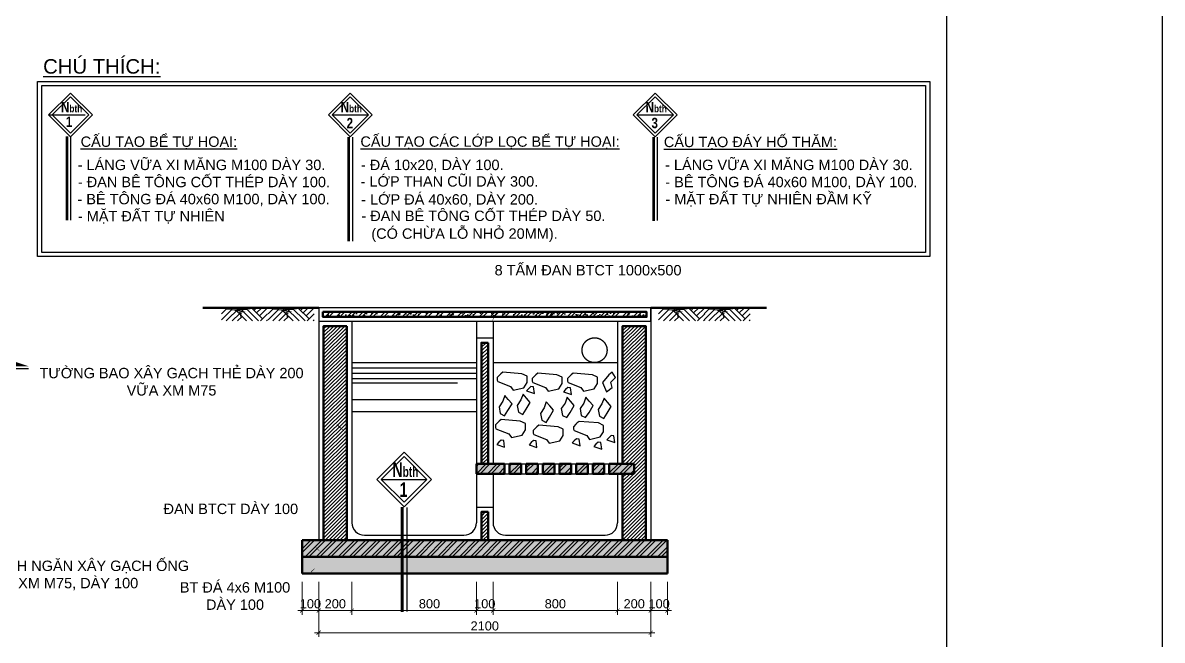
# Model space of a CAD drawing. Header units: millimetres. Extents: x 0 to 84000, y -29700 to 363007.
# Drawn here: x 56553 to 84000, y 14038 to 28916 of the extents above; entities that cross this region are included whole.
import ezdxf

# ---------------------------------------------------------------- set-up
doc = ezdxf.new("R2010")
doc.units = ezdxf.units.MM
doc.linetypes.add('DASHED', pattern=[19.05, 12.7, -6.35])
for name, color, linetype, lineweight in [('- Dims', 8, 'Continuous', 13), ('- Wall', 1, 'Continuous', 50), ('HACTH', 250, 'Continuous', 0), ('S-Text', 3, 'Continuous', 25)]:
    doc.layers.add(name, color=color, linetype=linetype, lineweight=lineweight)
doc.styles.add('R-Arial', font='arial.ttf')
doc.styles.add('Text 2.5', font='arial.ttf', dxfattribs={"width": 0.8, "height": 2.5})
doc.styles.add('TEXT1', font='VHELVEN.TTF', dxfattribs={"width": 0.7})
doc.dimstyles.new('SC-25-100', dxfattribs={"dimtxt": 220, "dimasz": 100, "dimexe": 100, "dimexo": 200, "dimgap": 50, "dimtad": 1, "dimdec": 0, "dimlfac": 0.25, "dimzin": 0, "dimdsep": 46, "dimtxsty": 'R-Arial', "dimblk": 'ARCHTICK', "dimcen": 0.5, "dimdle": 100, "dimclrd": 256, "dimclre": 256, "dimclrt": 4, "dimadec": 0, "dimazin": 0, "dimtfac": 1, "dimtdec": 0, "dimtix": 1, "dimtmove": 0, "dimatfit": 3, "dimfxl": 1, "dimtolj": 1, "dimtzin": 0, "dimlwd": -1, "dimlwe": -1, "dimarcsym": 0})
pattern_1 = [(45, (-11683.666, 127780.58), (-44.194174, 44.194174), [])]
pattern_2 = [(45, (-130483.67, 85780.58), (-132.58252, 132.58252), []), (45, (-130395.28, 85780.58), (-132.58252, 132.58252), [])]
pattern_3 = [(50, (-130483.67, 85780.58), (358.6301, -31.37607), [37.5, -412.5]), (355, (-130483.67, 85780.58), (-69.37567, 376.09607), [30, -330]), (100.4514, (-130453.78, 85777.97), (289.2547, 344.71977), [31.8701, -350.57106]), (46.1842, (-130483.67, 85880.6), (533.6205, -82.7595), [56.25, -618.75]), (96.6356, (-130439.2, 85873.7), (467.3314, 487.0589), [47.8051, -525.8565]), (351.1842, (-130483.67, 85880.6), (467.331, 487.0593), [45, -495]), (21, (-130433.67, 85855.58), (298.45353, -201.30945), [37.5, -412.5]), (326, (-130433.67, 85855.58), (121.65767, 362.575), [30, -330]), (71.4514, (-130408.8, 85838.8), (420.1113, 161.26525), [31.8701, -350.57106]), (37.5, (-130483.67, 85780.58), (6.07993, 166.44693), [0, -326, 0, -335, 0, -331.25]), (7.5, (-130483.67, 85780.58), (131.53477, 197.20586), [0, -191, 0, -318.5, 0, -126.25]), (327.5, (-130595.17, 85780.58), (266.91122, -11.27744), [0, -125, 0, -390, 0, -517.5]), (317.5, (-130645.17, 85780.58), (291.59308, 50.0525), [0, -162.5, 0, -259, 0, -367.5])]

# ---------------------------------------------------------------- blocks, each defined once
blk = doc.blocks.new('nendat')
at = {"color": 0, "ltscale": 5}
for p, q in [((144, 0), (0, -144)), ((72, 0), (0, -72)), ((216, 0), (58, -158)), ((216, -72), (130, -158)), ((180, -36), (302, -158)), ((247, -103), (192, -158)), ((216, 0), (374, -158)), ((288, 0), (446, -158)), ((360, 0), (494, -134)), ((422, 0), (391, -31)), ((484, 0), (422, -62)), ((556, 0), (458, -98)), ((556, -72), (470, -158)), ((556, -144), (542, -158))]:
    blk.add_line(p, q, dxfattribs=at)
at = {"color": 0, "ltscale": 5, "const_width": 10}
blk.add_lwpolyline([(148, 0), (315, -4), (126, -17), (289, -21), (168, -33), (263, -46), (207, -59), (241, -72), (228, -89), (231, -101), (231, -123)], dxfattribs=at)
blk = doc.blocks.new('_ArchTick')
at = {"color": 0, "linetype": 'ByBlock', "const_width": 0.15}
blk.add_lwpolyline([(-0.5, -0.5), (0.5, 0.5)], dxfattribs=at)
blk = doc.blocks.new('*D502')
at = {"layer": '- Dims', "transparency": 16777216}
for p, q in [((63681, 15448), (63681, 14653)), ((64481, 15448), (64481, 14653)), ((63581, 14753), (64581, 14753))]:
    blk.add_line(p, q, dxfattribs=at)
at = {"layer": 'Defpoints', "color": 0, "transparency": 16777216}
for p in [(63681, 15648), (64481, 15648), (64481, 14753)]:
    blk.add_point(p, dxfattribs=at)
at = {"layer": '- Dims', "transparency": 16777216, "xscale": 100, "yscale": 100, "zscale": 100, "rotation": 180}
blk.add_blockref('_ArchTick', (63681, 14753), dxfattribs=at)
at = {"layer": '- Dims', "transparency": 16777216, "xscale": 100, "yscale": 100, "zscale": 100}
blk.add_blockref('_ArchTick', (64481, 14753), dxfattribs=at)
at = {"layer": '- Dims', "color": 4, "transparency": 16777216, "insert": (64081, 14915), "char_height": 220, "attachment_point": 5, "style": 'R-Arial'}
blk.add_mtext('\\A1;200', dxfattribs=at)
blk = doc.blocks.new('*D500')
at = {"layer": '- Dims', "transparency": 16777216}
for p, q in [((64481, 15448), (64481, 14653)), ((67481, 15448), (67481, 14653)), ((64381, 14753), (67581, 14753))]:
    blk.add_line(p, q, dxfattribs=at)
at = {"layer": 'Defpoints', "color": 0, "transparency": 16777216}
for p in [(64481, 15648), (67481, 15648), (67481, 14753)]:
    blk.add_point(p, dxfattribs=at)
at = {"layer": '- Dims', "transparency": 16777216, "xscale": 100, "yscale": 100, "zscale": 100, "rotation": 180}
blk.add_blockref('_ArchTick', (64481, 14753), dxfattribs=at)
at = {"layer": '- Dims', "transparency": 16777216, "xscale": 100, "yscale": 100, "zscale": 100}
blk.add_blockref('_ArchTick', (67481, 14753), dxfattribs=at)
at = {"layer": '- Dims', "color": 4, "transparency": 16777216, "insert": (66350, 14915), "char_height": 220, "attachment_point": 5, "style": 'R-Arial'}
blk.add_mtext('\\A1;800', dxfattribs=at)
blk = doc.blocks.new('*D501')
at = {"layer": '- Dims', "transparency": 16777216}
for p, q in [((70881, 15448), (70881, 14653)), ((71681, 15448), (71681, 14653)), ((70781, 14753), (71781, 14753))]:
    blk.add_line(p, q, dxfattribs=at)
at = {"layer": 'Defpoints', "color": 0, "transparency": 16777216}
for p in [(70881, 15648), (71681, 15648), (71681, 14753)]:
    blk.add_point(p, dxfattribs=at)
at = {"layer": '- Dims', "transparency": 16777216, "xscale": 100, "yscale": 100, "zscale": 100, "rotation": 180}
blk.add_blockref('_ArchTick', (70881, 14753), dxfattribs=at)
at = {"layer": '- Dims', "transparency": 16777216, "xscale": 100, "yscale": 100, "zscale": 100}
blk.add_blockref('_ArchTick', (71681, 14753), dxfattribs=at)
at = {"layer": '- Dims', "color": 4, "transparency": 16777216, "insert": (71281, 14915), "char_height": 220, "attachment_point": 5, "style": 'R-Arial'}
blk.add_mtext('\\A1;200', dxfattribs=at)
blk = doc.blocks.new('*D504')
at = {"layer": '- Dims', "transparency": 16777216}
for p, q in [((67481, 15448), (67481, 14653)), ((67881, 15448), (67881, 14653)), ((67381, 14753), (67981, 14753))]:
    blk.add_line(p, q, dxfattribs=at)
at = {"layer": 'Defpoints', "color": 0, "transparency": 16777216}
for p in [(67481, 15648), (67881, 15648), (67881, 14753)]:
    blk.add_point(p, dxfattribs=at)
at = {"layer": '- Dims', "transparency": 16777216, "xscale": 100, "yscale": 100, "zscale": 100, "rotation": 180}
blk.add_blockref('_ArchTick', (67481, 14753), dxfattribs=at)
at = {"layer": '- Dims', "transparency": 16777216, "xscale": 100, "yscale": 100, "zscale": 100}
blk.add_blockref('_ArchTick', (67881, 14753), dxfattribs=at)
at = {"layer": '- Dims', "color": 4, "transparency": 16777216, "insert": (67681, 14915), "char_height": 220, "attachment_point": 5, "style": 'R-Arial'}
blk.add_mtext('\\A1;100', dxfattribs=at)
blk = doc.blocks.new('*D505')
at = {"layer": '- Dims', "transparency": 16777216}
for p, q in [((67881, 15448), (67881, 14653)), ((70881, 15448), (70881, 14653)), ((67781, 14753), (70981, 14753))]:
    blk.add_line(p, q, dxfattribs=at)
at = {"layer": 'Defpoints', "color": 0, "transparency": 16777216}
for p in [(67881, 15648), (70881, 15648), (70881, 14753)]:
    blk.add_point(p, dxfattribs=at)
at = {"layer": '- Dims', "transparency": 16777216, "xscale": 100, "yscale": 100, "zscale": 100, "rotation": 180}
blk.add_blockref('_ArchTick', (67881, 14753), dxfattribs=at)
at = {"layer": '- Dims', "transparency": 16777216, "xscale": 100, "yscale": 100, "zscale": 100}
blk.add_blockref('_ArchTick', (70881, 14753), dxfattribs=at)
at = {"layer": '- Dims', "color": 4, "transparency": 16777216, "insert": (69381, 14915), "char_height": 220, "attachment_point": 5, "style": 'R-Arial'}
blk.add_mtext('\\A1;800', dxfattribs=at)
blk = doc.blocks.new('*D506')
at = {"layer": '- Dims', "transparency": 16777216}
for p, q in [((63681, 15448), (63681, 14119)), ((71681, 15448), (71681, 14119)), ((63581, 14219), (71781, 14219))]:
    blk.add_line(p, q, dxfattribs=at)
at = {"layer": 'Defpoints', "color": 0, "transparency": 16777216}
for p in [(63681, 15648), (71681, 15648), (71681, 14219)]:
    blk.add_point(p, dxfattribs=at)
at = {"layer": '- Dims', "transparency": 16777216, "xscale": 100, "yscale": 100, "zscale": 100, "rotation": 180}
blk.add_blockref('_ArchTick', (63681, 14219), dxfattribs=at)
at = {"layer": '- Dims', "transparency": 16777216, "xscale": 100, "yscale": 100, "zscale": 100}
blk.add_blockref('_ArchTick', (71681, 14219), dxfattribs=at)
at = {"layer": '- Dims', "color": 4, "transparency": 16777216, "insert": (67681, 14381), "char_height": 220, "attachment_point": 5, "style": 'R-Arial'}
blk.add_mtext('\\A1;2100', dxfattribs=at)
blk = doc.blocks.new('*D507')
at = {"layer": '- Dims', "transparency": 16777216}
for p, q in [((63281, 15448), (63281, 14653)), ((63681, 15448), (63681, 14653)), ((63781, 14753), (63181, 14753))]:
    blk.add_line(p, q, dxfattribs=at)
at = {"layer": 'Defpoints', "color": 0, "transparency": 16777216}
for p in [(63281, 15648), (63681, 15648), (63281, 14753)]:
    blk.add_point(p, dxfattribs=at)
at = {"layer": '- Dims', "transparency": 16777216, "xscale": 100, "yscale": 100, "zscale": 100, "rotation": 180}
blk.add_blockref('_ArchTick', (63281, 14753), dxfattribs=at)
at = {"layer": '- Dims', "transparency": 16777216, "xscale": 100, "yscale": 100, "zscale": 100}
blk.add_blockref('_ArchTick', (63681, 14753), dxfattribs=at)
at = {"layer": '- Dims', "color": 4, "transparency": 16777216, "insert": (63481, 14915), "char_height": 220, "attachment_point": 5, "style": 'R-Arial'}
blk.add_mtext('\\A1;100', dxfattribs=at)
blk = doc.blocks.new('*D508')
at = {"layer": '- Dims', "transparency": 16777216}
for p, q in [((71681, 15448), (71681, 14653)), ((72081, 15448), (72081, 14653)), ((71581, 14753), (72181, 14753))]:
    blk.add_line(p, q, dxfattribs=at)
at = {"layer": 'Defpoints', "color": 0, "transparency": 16777216}
for p in [(71681, 15648), (72081, 15648), (72081, 14753)]:
    blk.add_point(p, dxfattribs=at)
at = {"layer": '- Dims', "transparency": 16777216, "xscale": 100, "yscale": 100, "zscale": 100, "rotation": 180}
blk.add_blockref('_ArchTick', (71681, 14753), dxfattribs=at)
at = {"layer": '- Dims', "transparency": 16777216, "xscale": 100, "yscale": 100, "zscale": 100}
blk.add_blockref('_ArchTick', (72081, 14753), dxfattribs=at)
at = {"layer": '- Dims', "color": 4, "transparency": 16777216, "insert": (71881, 14915), "char_height": 220, "attachment_point": 5, "style": 'R-Arial'}
blk.add_mtext('\\A1;100', dxfattribs=at)

msp = doc.modelspace()

# ---------------------------------------------------------------- hatches: boundary and pattern name
at = {"layer": 'HACTH', "lineweight": -2, "ltscale": 30}
h = msp.add_hatch(dxfattribs=at)
h.set_pattern_fill('ANSI32', color=256, scale=500, style=0)
h.set_pattern_definition(pattern_2)
h.paths.add_polyline_path([(71580.7, 21947.5), (63780.7, 21947.5), (63780.7, 21827.5), (71580.7, 21827.5)])
h = msp.add_hatch(dxfattribs=at)
h.set_pattern_fill('AR-CONC', color=256, scale=50, style=0)
h.set_pattern_definition(pattern_3)
h.paths.add_polyline_path([(71580.7, 21947.5), (63780.7, 21947.5), (63780.7, 21827.5), (71580.7, 21827.5)])
h = msp.add_hatch(dxfattribs=at)
h.set_pattern_fill('ANSI31', color=256, scale=500, style=0)
h.set_pattern_definition(pattern_1)
h.paths.add_polyline_path([(64360.7, 21607.5), (63960.7, 21607.5), (63800.7, 21607.5), (63800.7, 16447.5), (64360.7, 16447.5)])
h = msp.add_hatch(dxfattribs=at)
h.set_pattern_fill('ANSI31', color=256, scale=500, style=0)
h.set_pattern_definition(pattern_1)
h.paths.add_polyline_path([(71560.7, 21607.5), (71400.7, 21607.5), (71000.7, 21607.5), (71000.7, 18287.5), (71280.7, 18287.5), (71280.7, 18047.5), (71000.7, 18047.5), (71000.7, 16447.5), (71560.7, 16447.5)])
at = {"layer": 'HACTH', "ltscale": 20}
h = msp.add_hatch(dxfattribs=at)
h.set_pattern_fill('ANSI31', color=256, scale=500, style=0)
h.set_pattern_definition(pattern_1)
h.paths.add_polyline_path([(67760.7, 21207.5), (67600.7, 21207.5), (67600.7, 18287.5), (67760.7, 18287.5)])
h.paths.add_polyline_path([(67760.7, 17127.5), (67600.7, 17127.5), (67600.7, 16447.5), (67760.7, 16447.5)])
h = msp.add_hatch(dxfattribs=at)
h.set_pattern_fill('ANSI32', color=256, scale=500, style=0)
h.set_pattern_definition(pattern_2)
h.paths.add_polyline_path([(68160.7, 18047.5), (68160.7, 18287.5), (67480.7, 18287.5), (67480.7, 18047.5), (67880.7, 18047.5)])
h.paths.add_polyline_path([(68560.7, 18287.5), (68280.7, 18287.5), (68280.7, 18047.5), (68560.7, 18047.5)])
h.paths.add_polyline_path([(68680.7, 18287.5), (68680.7, 18047.5), (68960.7, 18047.5), (68960.7, 18287.5)])
h.paths.add_polyline_path([(69360.7, 18287.5), (69080.7, 18287.5), (69080.7, 18047.5), (69360.7, 18047.5)])
h.paths.add_polyline_path([(69480.7, 18287.5), (69480.7, 18047.5), (69760.7, 18047.5), (69760.7, 18287.5)])
h.paths.add_polyline_path([(70160.7, 18287.5), (69880.7, 18287.5), (69880.7, 18047.5), (70160.7, 18047.5)])
h.paths.add_polyline_path([(70560.7, 18287.5), (70280.7, 18287.5), (70280.7, 18047.5), (70560.7, 18047.5)])
h.paths.add_polyline_path([(70680.7, 18287.5), (70680.7, 18047.5), (70880.7, 18047.5), (71280.7, 18047.5), (71280.7, 18287.5)])
h = msp.add_hatch(dxfattribs=at)
h.set_pattern_fill('AR-CONC', color=256, scale=20, style=0)
h.set_pattern_definition([(50, (-130483.67, 85780.58), (143.452037, -12.55043), [15, -165]), (355, (-130483.67, 85780.58), (-27.75027, 150.43843), [12, -132]), (100.4514, (-130471.71, 85779.54), (115.70188, 137.88791), [12.74804, -140.22842]), (46.1842, (-130483.67, 85820.58), (213.44821, -33.1038), [22.5, -247.5]), (96.6356, (-130465.88, 85817.82), (186.93254, 194.82357), [19.12206, -210.3426]), (351.1842, (-130483.67, 85820.58), (186.9324, 194.82372), [18, -198]), (21, (-130463.67, 85810.58), (119.38141, -80.52378), [15, -165]), (326, (-130463.67, 85810.58), (48.66307, 145.03001), [12, -132]), (71.4514, (-130453.72, 85803.87), (168.04453, 64.5061), [12.74804, -140.22842]), (37.5, (-130483.666, 85780.58), (2.431971, 66.578771), [0, -130.4, 0, -134, 0, -132.5]), (7.5, (-130483.666, 85780.58), (52.613907, 78.882342), [0, -76.4, 0, -127.4, 0, -50.5]), (327.5, (-130528.266, 85780.58), (106.764487, -4.510974), [0, -50, 0, -156, 0, -207]), (317.5, (-130548.27, 85780.58), (116.637234, 20.020996), [0, -65, 0, -103.6, 0, -147])])
h.paths.add_polyline_path([(71280.7, 18047.5), (71280.7, 18287.5), (70680.7, 18287.5), (70680.7, 18047.5), (70880.7, 18047.5)])
h.paths.add_polyline_path([(70280.7, 18287.5), (70280.7, 18047.5), (70560.7, 18047.5), (70560.7, 18287.5)])
h.paths.add_polyline_path([(69880.7, 18287.5), (69880.7, 18047.5), (70160.7, 18047.5), (70160.7, 18287.5)])
h.paths.add_polyline_path([(69480.7, 18287.5), (69480.7, 18047.5), (69760.7, 18047.5), (69760.7, 18287.5)])
h.paths.add_polyline_path([(69360.7, 18047.5), (69360.7, 18287.5), (69080.7, 18287.5), (69080.7, 18047.5)])
h.paths.add_polyline_path([(68960.7, 18047.5), (68960.7, 18287.5), (68680.7, 18287.5), (68680.7, 18047.5)])
h.paths.add_polyline_path([(68280.7, 18287.5), (68280.7, 18047.5), (68560.7, 18047.5), (68560.7, 18287.5)])
h.paths.add_polyline_path([(68160.7, 18047.5), (68160.7, 18287.5), (67480.7, 18287.5), (67480.7, 18047.5), (67880.7, 18047.5)])
at = {"layer": 'HACTH', "lineweight": -2, "ltscale": 30}
h = msp.add_hatch(dxfattribs=at)
h.set_pattern_fill('ANSI32', color=256, scale=500, style=0)
h.set_pattern_definition(pattern_2)
h.paths.add_polyline_path([(63280.7, 16447.5), (63280.7, 16047.5), (72080.7, 16047.5), (72080.7, 16447.5)])
h = msp.add_hatch(dxfattribs=at)
h.set_pattern_fill('AR-CONC', color=256, scale=50, style=0)
h.set_pattern_definition(pattern_3)
h.paths.add_polyline_path([(72080.7, 16047.5), (72080.7, 16447.5), (63280.7, 16447.5), (63280.7, 16047.5)])
h = msp.add_hatch(dxfattribs=at)
h.set_pattern_fill('GRAVEL', color=256, scale=500, style=0)
h.set_pattern_definition([(228.0128, (779232.285, -744232.767), (-3999.9991161, -4500.0006708), [67.268, -6659.544]), (184.9697, (779187.285, -744282.767), (6000.00052576, 499.9956535), [115.434, -11427.9625]), (132.5104, (779072.285, -744292.767), (4999.9953592, -5500.0043369), [81.394, -8058.016]), (267.2737, (778877.285, -744417.767), (499.99800886, 10000.0001475), [105.119, -10406.779]), (292.8337, (778872.285, -744522.767), (-2500.0049527, 5999.9982059), [103.0775, -10204.6865]), (357.2737, (778912.285, -744617.767), (-10000.0001475, 499.99800886), [105.119, -10406.779]), (37.6942, (779017.285, -744622.767), (-6500.0036728, -4999.99520258), [139.0145, -13762.4245]), (72.2553, (779127.285, -744537.767), (3500.00538135, 10999.99811562), [131.244, -12993.1605]), (121.4296, (779167.285, -744412.767), (-4000.0041171, 6499.99751825), [105.475, -10442.0365]), (175.2364, (779112.285, -744322.767), (5500.0004732, -499.9957663), [120.416, -5900.3815]), (222.3974, (778992.285, -744312.767), (-6000.00367554, -5499.996041), [155.724, -15416.6875]), (138.8141, (779372.285, -744422.767), (-3500.0014734, 2999.9986567), [53.1505, -5261.922]), (171.4692, (779332.285, -744387.767), (6499.9991424, -1000.003955), [101.1185, -10010.7555]), (225, (779232.3, -744372.77), (-2e-11, -500.00015), [70.7105, -636.396]), (203.1986, (779197.285, -744312.77), (2499.9998653, 1000.0006626), [38.079, -3769.8075]), (291.8014, (779162.285, -744327.77), (-499.999955, 1500.0001365), [53.8515, -2638.731]), (30.9638, (779182.285, -744377.77), (1499.999011, 1000.001242), [87.4645, -2828.0115]), (161.5651, (779257.29, -744332.77), (1000.000217, -499.999202), [63.2455, -1517.8935]), (16.3895, (778872.285, -744327.767), (5000.0010992, 1499.9963549), [88.6, -8771.4225]), (70.3462, (778957.285, -744302.767), (-1999.9976237, -5500.0010678), [74.3305, -7358.704]), (293.1986, (779257.285, -744232.77), (-1000.0006626, 2499.9998653), [76.1575, -3731.729]), (343.6105, (779287.285, -744302.767), (-5000.0010992, 1499.9963549), [88.6, -8771.4225]), (339.444, (778872.285, -744637.77), (-2500.0009223, 999.9979982), [85.44, -4186.562]), (294.7751, (778952.285, -744667.767), (-2499.9960946, 5500.0017109), [71.589, -7087.3215]), (66.8014, (779262.285, -744732.77), (1000.0006626, 2499.9998653), [76.1575, -3731.729]), (17.354, (779292.285, -744662.767), (-6500.00100955, -1999.9972511), [83.8155, -8297.712]), (69.444, (779017.285, -744732.77), (-999.9979982, -2500.0009223), [42.72, -4229.282]), (101.3099, (779232.285, -744732.77), (-499.998816, 2000.000376), [25.495, -2524.0145]), (165.9638, (779227.29, -744707.77), (1500.000273, -499.999029), [103.0775, -1958.475]), (186.009, (779127.285, -744682.767), (4999.99987545, 499.99965874), [95.525, -9456.9615]), (303.6901, (779182.29, -744422.77), (-500.000667, 999.999779), [72.111, -1730.6645]), (353.1572, (779222.285, -744482.767), (8499.99968274, -1000.00399896), [125.897, -12463.7815]), (60.9454, (779347.285, -744497.767), (-2000.0000136, -3500.0001923), [51.478, -5096.337]), (90, (779372.3, -744452.77), (-500, 500), [30, -470]), (120.2564, (779117.285, -744667.767), (1999.9974434, -3500.0012279), [69.462, -6876.76]), (48.0128, (779082.285, -744607.767), (3999.9991161, 4500.0006708), [134.536, -6592.276]), (360, (779172.3, -744507.77), (500, 500), [130, -370]), (325.3048, (779302.285, -744507.767), (-4999.9971295, 3500.0043048), [79.057, -7826.637]), (254.0546, (779367.285, -744552.77), (-499.9999446, -2000.0000633), [72.801, -3567.254]), (207.646, (779347.285, -744622.767), (-9499.9979036, -5000.0038566), [118.5325, -11734.737]), (175.4261, (779242.285, -744677.767), (-6500.00027916, 499.99740058), [125.3995, -12414.537])])
h.paths.add_polyline_path([(63280.7, 16047.5), (63280.7, 15647.5), (72080.7, 15647.5), (72080.7, 16047.5)])

# ---------------------------------------------------------------- linework, layer by layer
at = {"layer": '- Wall', "ltscale": 5}
for points in [[(60893.2, 22047.5), (63680.7, 22047.5)], [(71680.7, 22047.5), (74468.3, 22047.5)], [(71000.7, 18047.5), (71000.7, 16447.5), (71560.7, 16447.5), (71560.7, 21607.5), (71400.7, 21607.5), (71400.7, 21607.5), (71000.7, 21607.5), (71000.7, 18287.5)], [(68160.7, 18287.5), (67480.7, 18287.5)], [(67480.7, 18287.5), (67480.7, 18047.5)], [(68160.7, 18287.5), (68160.7, 18047.5)], [(68560.7, 18287.5), (68280.7, 18287.5)], [(68280.7, 18287.5), (68280.7, 18047.5)], [(68560.7, 18287.5), (68560.7, 18047.5)], [(68960.7, 18287.5), (68680.7, 18287.5)], [(68680.7, 18287.5), (68680.7, 18047.5)], [(68960.7, 18287.5), (68960.7, 18047.5)], [(69360.7, 18287.5), (69080.7, 18287.5)], [(69080.7, 18287.5), (69080.7, 18047.5)], [(69360.7, 18287.5), (69360.7, 18047.5)], [(69760.7, 18287.5), (69480.7, 18287.5)], [(69480.7, 18287.5), (69480.7, 18047.5)], [(69760.7, 18287.5), (69760.7, 18047.5)], [(70160.7, 18287.5), (69880.7, 18287.5)], [(69880.7, 18287.5), (69880.7, 18047.5)], [(70160.7, 18287.5), (70160.7, 18047.5)], [(70560.7, 18287.5), (70280.7, 18287.5)], [(70280.7, 18287.5), (70280.7, 18047.5)], [(70560.7, 18287.5), (70560.7, 18047.5)], [(70680.7, 18287.5), (70680.7, 18047.5)], [(71280.7, 18287.5), (70680.7, 18287.5)], [(71280.7, 18047.5), (71280.7, 18287.5)], [(67480.7, 18047.5), (67880.7, 18047.5)], [(67880.7, 18047.5), (68160.7, 18047.5)], [(68280.7, 18047.5), (68560.7, 18047.5)], [(68680.7, 18047.5), (68960.7, 18047.5)], [(69080.7, 18047.5), (69360.7, 18047.5)], [(69480.7, 18047.5), (69760.7, 18047.5)], [(69880.7, 18047.5), (70160.7, 18047.5)], [(70280.7, 18047.5), (70560.7, 18047.5)], [(70680.7, 18047.5), (70880.7, 18047.5)], [(70880.7, 18047.5), (71280.7, 18047.5)], [(63280.7, 16447.5), (63280.7, 15647.5)], [(63280.7, 16447.5), (72080.7, 16447.5)], [(72080.7, 16447.5), (72080.7, 15647.5)], [(63280.7, 16047.5), (72080.7, 16047.5)], [(63280.7, 15647.5), (72080.7, 15647.5)]]:
    msp.add_lwpolyline(points, dxfattribs=at)
for points in [[(63780.7, 21947.5), (63780.7, 21827.5), (71580.7, 21827.5), (71580.7, 21947.5)], [(64360.7, 21607.5), (63960.7, 21607.5), (63960.7, 21607.5), (63800.7, 21607.5), (63800.7, 16447.5), (64360.7, 16447.5)], [(67760.7, 21207.5), (67760.7, 18287.5), (67600.7, 18287.5), (67600.7, 21207.5)], [(67760.7, 17127.5), (67600.7, 17127.5), (67600.7, 16447.5), (67760.7, 16447.5)]]:
    msp.add_lwpolyline(points, close=True, dxfattribs=at)
at = {"lineweight": -2, "ltscale": 30}
for p, q in [((57176.3, 26695.3), (58055.4, 26695.3)), ((64002.1, 26695.3), (64881.2, 26695.3)), ((71346, 26695.3), (72225.1, 26695.3)), ((57703.7, 26167.8), (57703.7, 24160.3)), ((64492.9, 26155.7), (64492.9, 23654.2)), ((71836.9, 26155.7), (71836.9, 24148.1)), ((65187.8, 17912.1), (66287.5, 17912.1)), ((65801.8, 17237.1), (65801.8, 14725.8))]:
    msp.add_line(p, q, dxfattribs=at)
at = {"ltscale": 5}
for p, q in [((63680.7, 22047.5), (63680.7, 16447.5)), ((63680.7, 22047.5), (63680.7, 21727.5)), ((71680.7, 22047.5), (63680.7, 22047.5)), ((71680.7, 22047.5), (71680.7, 16447.5)), ((71680.7, 21727.5), (71680.7, 22047.5)), ((63680.7, 21727.5), (71680.7, 21727.5)), ((64480.7, 21727.5), (64480.7, 16867.5)), ((67480.7, 21727.5), (67480.7, 18287.5)), ((67880.7, 21727.5), (67880.7, 18287.5)), ((70880.7, 21727.5), (70880.7, 18287.5)), ((67480.7, 21327.5), (67880.7, 21327.5)), ((67880.7, 20727.5), (70880.7, 20727.5)), ((68160.7, 18287.5), (68280.7, 18287.5)), ((68560.7, 18287.5), (68680.7, 18287.5)), ((68960.7, 18287.5), (69080.7, 18287.5)), ((69360.7, 18287.5), (69480.7, 18287.5)), ((69760.7, 18287.5), (69880.7, 18287.5)), ((70160.7, 18287.5), (70280.7, 18287.5)), ((70560.7, 18287.5), (70680.7, 18287.5)), ((67480.7, 18047.5), (67480.7, 16867.5)), ((67880.7, 18047.5), (67880.7, 16867.5)), ((68160.7, 18047.5), (68280.7, 18047.5)), ((68560.7, 18047.5), (68680.7, 18047.5)), ((68960.7, 18047.5), (69080.7, 18047.5)), ((69360.7, 18047.5), (69480.7, 18047.5)), ((69760.7, 18047.5), (69880.7, 18047.5)), ((70160.7, 18047.5), (70280.7, 18047.5)), ((70560.7, 18047.5), (70680.7, 18047.5)), ((70880.7, 18047.5), (70880.7, 16867.5)), ((67480.7, 17247.5), (67880.7, 17247.5)), ((64780.7, 16567.5), (67180.7, 16567.5)), ((68180.7, 16567.5), (70580.7, 16567.5))]:
    msp.add_line(p, q, dxfattribs=at)
at = {"color": 8, "ltscale": 5}
msp.add_line((64480.7, 20727.5), (67480.7, 20727.5), dxfattribs=at)
at = {"color": 8, "linetype": 'DASHED', "ltscale": 600}
msp.add_line((64480.7, 20599.1), (67480.7, 20599.1), dxfattribs=at)
at = {"color": 8, "linetype": 'DASHED', "ltscale": 800}
msp.add_line((64480.7, 20470.6), (67480.7, 20470.6), dxfattribs=at)
at = {"color": 8, "linetype": 'DASHED', "ltscale": 500}
msp.add_line((64480.7, 20342.1), (67480.7, 20342.1), dxfattribs=at)
at = {"color": 8, "linetype": 'DASHED', "ltscale": 200}
msp.add_line((64480.7, 20239.3), (67480.7, 20239.3), dxfattribs=at)
at = {"color": 8, "linetype": 'DASHED', "ltscale": 300}
msp.add_line((64480.7, 19841.1), (67480.7, 19841.1), dxfattribs=at)
at = {"color": 8, "linetype": 'DASHED', "ltscale": 250}
msp.add_line((64480.7, 19545.6), (67480.7, 19545.6), dxfattribs=at)
for points in [[(56909.7, 27500.9), (78399.9, 27500.9), (78399.9, 23282.5), (56909.7, 23282.5)], [(57009.7, 27400.9), (78299.9, 27400.9), (78299.9, 23382.5), (57009.7, 23382.5)]]:
    msp.add_lwpolyline(points, close=True)
at = {"lineweight": -2, "ltscale": 30}
for points in [[(57703.7, 26167.8), (58231.2, 26695.3), (57703.7, 27222.7), (57176.3, 26695.3)], [(64441.6, 26167.8), (64969.1, 26695.3), (64441.6, 27222.7), (63914.2, 26695.3)], [(71785.5, 26167.8), (72313, 26695.3), (71785.5, 27222.7), (71258.1, 26695.3)], [(57703.7, 26255.7), (58143.3, 26695.3), (57703.7, 27134.8), (57264.2, 26695.3)], [(64441.6, 26255.7), (64881.2, 26695.3), (64441.6, 27134.8), (64002.1, 26695.3)], [(71785.5, 26255.7), (72225.1, 26695.3), (71785.5, 27134.8), (71346, 26695.3)], [(65737.6, 17252.3), (66397.5, 17912.1), (65737.6, 18571.9), (65077.8, 17912.1)], [(65737.6, 17362.3), (66287.5, 17912.1), (65737.6, 18462), (65187.8, 17912.1)]]:
    msp.add_lwpolyline(points, close=True, dxfattribs=at)
for points, const_width in [([(57615.5, 26176.5), (57615.5, 24154.1)], 62.2), ([(64404.7, 26164.4), (64404.7, 23648)], 62.2), ([(71748.6, 26164.4), (71748.6, 24141.9)], 62.2), ([(55793.7, 20578.2), (56691.2, 20578.2)], 30), ([(65691.4, 17248), (65691.4, 14718)], 77.8)]:
    msp.add_lwpolyline(points, dxfattribs=dict(at, const_width=const_width))
msp.add_lwpolyline([(56246.7, 20789.7, 0, 900, 0), (56246.7, 20638.8, 900, 900, 0)], format="xyseb", dxfattribs=at)
for points in [[(68222.7, 17771, 0, 0, 0), (68222.7, 18476, 150, 0, 0), (68222.7, 18626, 0, 0, 0)], [(68622.7, 17771, 0, 0, 0), (68622.7, 18476, 150, 0, 0), (68622.7, 18626, 0, 0, 0)], [(69022.7, 17771, 0, 0, 0), (69022.7, 18476, 150, 0, 0), (69022.7, 18626, 0, 0, 0)], [(69422.7, 17771, 0, 0, 0), (69422.7, 18476, 150, 0, 0), (69422.7, 18626, 0, 0, 0)], [(69822.7, 17771, 0, 0, 0), (69822.7, 18476, 150, 0, 0), (69822.7, 18626, 0, 0, 0)], [(70222.7, 17771, 0, 0, 0), (70222.7, 18476, 150, 0, 0), (70222.7, 18626, 0, 0, 0)], [(70622.7, 17771, 0, 0, 0), (70622.7, 18476, 150, 0, 0), (70622.7, 18626, 0, 0, 0)], [(67158.8, 17584.9, 0, 0, 0), (68078.1, 17584.9, 150, 0, 0), (68228.1, 17584.9, 0, 0, 0)]]:
    msp.add_lwpolyline(points, format="xyseb")
at = {"linetype": 'DASHED', "ltscale": 500}
msp.add_circle((70326.4, 21026.1), 300, dxfattribs=at)
at = {"ltscale": 5}
for centre, start, end in [((64780.7, 16867.5), 180, 270), ((67180.7, 16867.5), 270, 0), ((68180.7, 16867.5), 180, 270), ((70580.7, 16867.5), 270, 0)]:
    msp.add_arc(centre, 300, start, end, dxfattribs=at)
at = {"layer": 'Defpoints'}
msp.add_lwpolyline([(78800, 237600), (78800, 0)], dxfattribs=at)
msp.add_lwpolyline([(84000, 29700), (84000, 0), (42000, 0), (42000, 29700)], close=True, dxfattribs=at)
at = {"layer": 'HACTH', "ltscale": 5}
for points in [[(72190.6, 22612.8, 0, 0, 0), (68204.2, 22612.8, 0, 0, 1), (68204.2, 22358.7, 0, 0, 0), (68072.5, 22114.1, 100, 0, 0), (67926.1, 21889.6, 0, 0, 0)], [(56987.1, 20201.3, 0, 0, 0), (63395.4, 20201.3, 0, 0, -1), (63395.4, 19947.2, 0, 0, 0), (63953.3, 19409.5, 100, 0, 0), (64152.8, 19185, 0, 0, 0)], [(60565.4, 15556.9, 0, 0, 0), (54320.7, 15556.9, 0, 0, -1), (54320.7, 15811, 0, 0, 0), (51202.1, 18636.9, 100, 0, 0), (51024.1, 18789.9, 0, 0, 0)], [(59814.5, 16928.9, 0, 0, 0), (63228.5, 16928.9, 0, 0, -1), (63228.5, 16674.8, 0, 0, 0), (63438.4, 16460.3, 100, 0, 0), (63638, 16235.8, 0, 0, 0)], [(60408.2, 15015.4, 0, 0, 0), (63102.3, 15015.4, 0, 0, 1), (63102.3, 15269.5, 0, 0, 0), (63312.2, 15484, 100, 0, 0), (63511.7, 15708.5, 0, 0, 0)]]:
    msp.add_lwpolyline(points, format="xyseb", dxfattribs=at)
at = {"layer": 'HACTH', "lineweight": -2, "ltscale": 30}
for points in [[(68114.9, 20497.1), (68114.9, 20497.1), (68069, 20458.9), (68038.4, 20428.4), (67977.2, 20367.2), (67977.2, 20306.1), (67992.5, 20275.5), (68298.4, 20153.3), (68363, 20061.6), (68623.1, 20122.7), (68699.6, 20245), (68699.6, 20397.8), (68577.2, 20458.9), (68114.9, 20497.1)], [(68958.5, 20472.8), (68958.5, 20472.8), (68912.6, 20434.6), (68882, 20404), (68820.8, 20342.9), (68820.8, 20281.8), (68836.1, 20251.2), (69142.1, 20128.9), (69206.7, 20037.2), (69466.8, 20098.4), (69543.3, 20220.6), (69543.3, 20373.5), (69420.9, 20434.6), (68958.5, 20472.8)], [(69810.3, 20472.8), (69810.3, 20472.8), (69764.4, 20434.6), (69733.8, 20404), (69672.6, 20342.9), (69672.6, 20281.8), (69687.9, 20251.2), (69993.9, 20128.9), (70058.5, 20037.2), (70318.5, 20098.4), (70395, 20220.6), (70395, 20373.5), (70272.6, 20434.6), (69810.3, 20472.8)], [(68074, 19356.5), (68074, 19356.5), (68028.1, 19318.3), (67997.5, 19287.7), (67936.3, 19226.6), (67936.3, 19165.5), (67951.6, 19134.9), (68257.5, 19012.6), (68322.1, 18920.9), (68582.2, 18982.1), (68658.7, 19104.3), (68658.7, 19257.2), (68536.3, 19318.3), (68074, 19356.5)], [(68983.3, 19220.1), (68983.3, 19220.1), (68937.4, 19181.8), (68906.8, 19151.3), (68845.6, 19090.1), (68845.6, 19029), (68860.9, 18998.4), (69166.8, 18876.2), (69231.4, 18784.5), (69491.5, 18845.6), (69568, 18967.9), (69568, 19120.7), (69445.6, 19181.8), (68983.3, 19220.1)], [(69954.8, 19312), (69954.8, 19312), (69908.9, 19273.8), (69878.3, 19243.2), (69817.1, 19182.1), (69817.1, 19121), (69832.4, 19090.4), (70138.3, 18968.1), (70202.9, 18876.4), (70463, 18937.6), (70539.5, 19059.8), (70539.5, 19212.7), (70417.1, 19273.8), (69954.8, 19312)]]:
    msp.add_lwpolyline(points, close=True, dxfattribs=at)
for points in [[(70671.3, 20435.8), (70515.9, 20248.4), (70617.7, 20023.6), (70751.6, 20130.6), (70719.5, 20253.8), (70832, 20371.5), (70751.6, 20500), (70671.3, 20435.8)], [(68735.7, 20099), (68686.3, 20045.5), (68875.8, 19979.6), (68855.2, 20140.2), (68789.3, 20148.4), (68735.7, 20099)], [(69629.1, 20077.2), (69579.6, 20023.7), (69769.2, 19957.8), (69748.6, 20118.4), (69682.6, 20126.6), (69629.1, 20077.2)], [(68114.1, 19795.9), (68024.8, 19662), (68054.6, 19498.4), (68158.8, 19446.3), (68240.7, 19572.8), (68337.5, 19736.4), (68248.1, 19840.6), (68166.2, 19937.3), (68114.1, 19795.9)], [(68552.8, 19827.7), (68463.4, 19693.8), (68493.2, 19530.1), (68597.5, 19478), (68679.4, 19604.5), (68776.1, 19768.2), (68686.8, 19872.3), (68604.9, 19969.1), (68552.8, 19827.7)], [(69112.3, 19637.1), (69022.9, 19503.2), (69052.7, 19339.6), (69156.9, 19287.5), (69238.8, 19413.9), (69335.6, 19577.6), (69246.3, 19681.8), (69164.4, 19778.5), (69112.3, 19637.1)], [(69614.5, 19751.5), (69525.2, 19617.6), (69554.9, 19453.9), (69659.2, 19401.8), (69741.1, 19528.3), (69837.9, 19692), (69748.5, 19796.1), (69666.6, 19892.8), (69614.5, 19751.5)], [(70065.9, 19751.5), (69976.5, 19617.6), (70006.3, 19453.9), (70110.6, 19401.8), (70192.5, 19528.3), (70289.2, 19692), (70199.9, 19796.1), (70118, 19892.8), (70065.9, 19751.5)], [(70504.5, 19732.4), (70415.2, 19598.5), (70445, 19434.8), (70549.2, 19382.8), (70631.1, 19509.2), (70727.9, 19672.9), (70638.6, 19777.1), (70556.7, 19873.8), (70504.5, 19732.4)], [(70670.5, 18918.2), (70621.1, 18864.7), (70810.6, 18798.9), (70790, 18959.4), (70724.1, 18967.6), (70670.5, 18918.2)], [(68019.9, 18811.2), (67970.5, 18757.7), (68160, 18691.8), (68139.4, 18852.4), (68073.5, 18860.6), (68019.9, 18811.2)], [(68798.6, 18798.9), (68749.2, 18745.3), (68938.7, 18679.5), (68918.1, 18840), (68852.2, 18848.3), (68798.6, 18798.9)], [(69838.3, 18844.1), (69788.8, 18790.6), (69978.3, 18724.7), (69957.7, 18885.3), (69891.8, 18893.5), (69838.3, 18844.1)], [(70357.4, 18761.8), (70308, 18708.3), (70497.5, 18642.4), (70476.9, 18803), (70411, 18811.2), (70357.4, 18761.8)]]:
    msp.add_lwpolyline(points, dxfattribs=at)

# ---------------------------------------------------------------- block references
at = {"ltscale": 5, "xscale": 2, "yscale": 2, "zscale": 2}
for p in [(61339.7, 22047.5), (62461, 22047.5)]:
    msp.add_blockref('nendat', p, dxfattribs=at)
at = {"layer": 'HACTH', "lineweight": -2, "ltscale": 30, "xscale": 2, "yscale": 2, "zscale": 2}
for p in [(71868.4, 22047.5), (72966.3, 22047.5)]:
    msp.add_blockref('nendat', p, dxfattribs=at)

# ---------------------------------------------------------------- texts
at = {"ltscale": 30, "attachment_point": 5}
for s, insert, char_height, style in [('{\\fArial|b1|i0|c0|p34;N\\H0.7143x;bth}', (57729.2, 26881.5), 250, 'Text 2.5'), ('{\\fArial|b1|i0|c0|p34;N\\H0.7143x;bth}', (64467.1, 26881.5), 250, 'Text 2.5'), ('{\\fArial|b1|i0|c0|p34;N\\H0.7143x;bth}', (71811, 26881.5), 250, 'Text 2.5'), ('{\\fArial|b1|i0|c0|p34;1}', (57667.1, 26530), 250, 'Text 2.5'), ('{\\fArial|b1|i0|c0|p34;2}', (64431.4, 26498.6), 250, 'Text 2.5'), ('{\\fVNI-Helve|b1|i0|c0|p2;N\\H0.7143x;bth}', (65769.5, 18145.1), 350, 'TEXT1'), ('{\\fVNI-Helve|b1|i0|c0|p2;1}', (65724.8, 17666.1), 350, 'TEXT1')]:
    msp.add_mtext(s, dxfattribs=dict(at, insert=insert, char_height=char_height, style=style))
at = {"ltscale": 30, "insert": (71775.3, 26498.6), "char_height": 250, "width": 135.933, "attachment_point": 5, "style": 'Text 2.5'}
msp.add_mtext('{\\fArial|b1|i0|c0|p34;3}', dxfattribs=at)
at = {"layer": 'S-Text', "ltscale": 5, "style": 'R-Arial'}
for s, height, p in [('%%UCHÚ THÍCH:', 350, (57042.9, 27690.2)), ('%%UCẤU TẠO BỂ TỰ HOẠI:', 250, (57946.4, 25925.8)), ('%%UCẤU TẠO CÁC LỚP LỌC BỂ TỰ HOẠI:', 250, (64685.6, 25928.4)), ('%%UCẤU TẠO ĐÁY HỐ THĂM:', 250, (71995.3, 25919.6)), ('- LÁNG VỮA XI MĂNG M100 DÀY 30.', 250, (57876.3, 25366)), ('- ĐÁ 10x20, DÀY 100.', 250, (64698.1, 25366)), ('- LÁNG VỮA XI MĂNG M100 DÀY 30.', 250, (72025.8, 25366)), ('- ĐAN BÊ TÔNG CỐT THÉP DÀY 100.', 250, (57880, 24954.2)), ('- LỚP THAN CŨI DÀY 300.', 250, (64691.4, 24968.3)), ('- BÊ TÔNG ĐÁ 40x60 M100, DÀY 100.', 250, (72030.1, 24954.2)), ('- BÊ TÔNG ĐÁ 40x60 M100, DÀY 100.', 250, (57869.7, 24542.4)), ('- LỚP ĐÁ 40x60, DÀY 200.', 250, (64704.4, 24534.6)), ('- MẶT ĐẤT TỰ NHIÊN ĐẦM KỸ', 250, (72033.8, 24542.4)), ('- MẶT ĐẤT TỰ NHIÊN', 250, (57880, 24130.6)), ('- ĐAN BÊ TÔNG CỐT THÉP DÀY 50.', 250, (64709.8, 24138.8)), ('      (CÓ CHỪA LỖ NHỎ 20MM).', 250, (64367.1, 23710.5))]:
    msp.add_text(s, height=height, dxfattribs=at).set_placement(p)
at = {"layer": 'S-Text', "char_height": 250, "attachment_point": 2, "style": 'R-Arial'}
for s, insert in [('8 TẤM ĐAN BTCT 1000x500', (70169.2, 23078.8)), ('TƯỜNG BAO XÂY GẠCH THẺ DÀY 200\\PVỮA XM M75', (60136.4, 20600.1)), ('ĐAN BTCT DÀY 100', (61565, 17327.8)), ('TƯỜNGVÁCH NGĂN XÂY GẠCH ỐNG\\PVỮA XM M75, DÀY 100', (57457.3, 15955.8)), ('BT ĐÁ 4x6 M100\\PDÀY 100', (61665.4, 15436))]:
    msp.add_mtext(s, dxfattribs=dict(at, insert=insert))

# ---------------------------------------------------------------- dimensions: what is measured, and where the dimension line sits
at = {"layer": '- Dims'}
for base, p1, p2, picture, middle in [((63280.7, 14752.9), (63680.7, 15647.5), (63280.7, 15647.5), '*D507', (63480.7, 14752.9)), ((67880.7, 14752.9), (67480.7, 15647.5), (67880.7, 15647.5), '*D504', (67680.7, 14752.9))]:
    dim = msp.add_linear_dim(base=base, p1=p1, p2=p2, dimstyle='SC-25-100', dxfattribs=at)
    dim.commit()
    dim.dimension.update_dxf_attribs({"geometry": picture, "text_midpoint": middle, "dimtype": 160})
for base, p1, p2, picture, middle in [((64480.7, 14752.9), (63680.7, 15647.5), (64480.7, 15647.5), '*D502', (64080.7, 14915.2)), ((71680.7, 14752.9), (70880.7, 15647.5), (71680.7, 15647.5), '*D501', (71280.7, 14915.2))]:
    dim = msp.add_linear_dim(base=base, p1=p1, p2=p2, dimstyle='SC-25-100', dxfattribs=at)
    dim.commit()
    dim.dimension.update_dxf_attribs({"geometry": picture, "text_midpoint": middle})
for base, p1, p2, text, picture, middle in [((71680.7, 14218.6), (63680.7, 15647.5), (71680.7, 15647.5), '2100', '*D506', (67680.7, 14380.9)), ((70880.7, 14752.9), (67880.7, 15647.5), (70880.7, 15647.5), '800', '*D505', (69380.7, 14915.2))]:
    dim = msp.add_linear_dim(base=base, p1=p1, p2=p2, text=text, dimstyle='SC-25-100', dxfattribs=at)
    dim.commit()
    dim.dimension.update_dxf_attribs({"geometry": picture, "text_midpoint": middle})
dim = msp.add_linear_dim(base=(67480.7, 14752.9), p1=(64480.7, 15647.5), p2=(67480.7, 15647.5), text='800', dimstyle='SC-25-100', dxfattribs=at)
dim.commit()
dim.dimension.update_dxf_attribs({"geometry": '*D500', "text_midpoint": (66350.1, 14752.9), "dimtype": 160})
dim = msp.add_linear_dim(base=(72080.7, 14752.9), p1=(71680.7, 15647.5), p2=(72080.7, 15647.5), angle=180, dimstyle='SC-25-100', dxfattribs=at)
dim.commit()
dim.dimension.update_dxf_attribs({"geometry": '*D508', "text_midpoint": (71880.7, 14752.9), "dimtype": 160})

doc.saveas('drawing.dxf')
